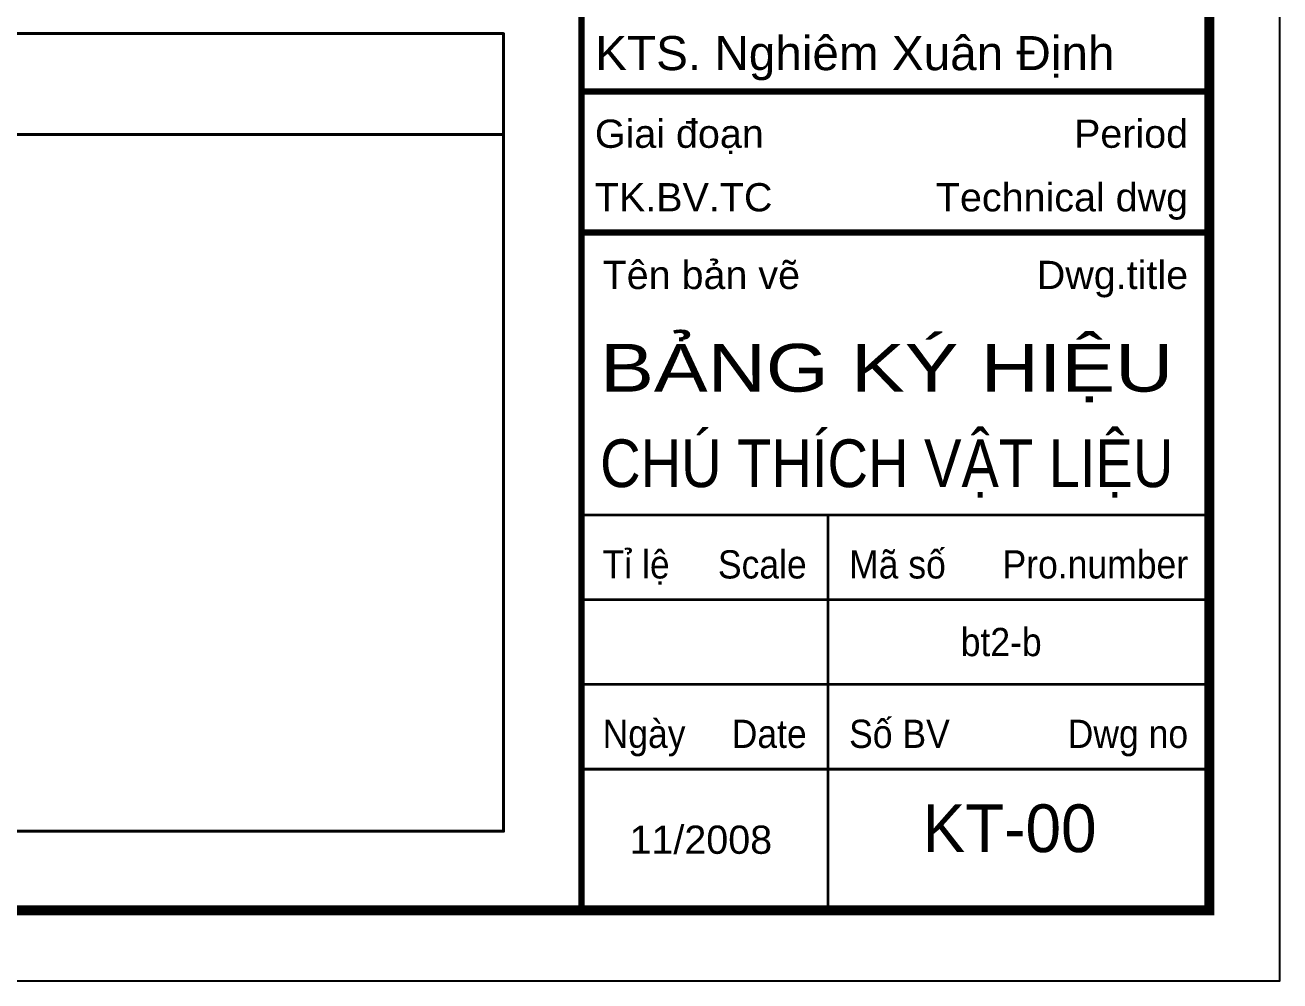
# Model space of a CAD drawing. Header units: millimetres. Extents: x -229618 to 2906, y -178063 to 96806.
# Drawn here: x -193008 to -186113, y 7703 to 12957 of the extents above; entities that cross this region are included whole.
import ezdxf
from ezdxf.enums import TextEntityAlignment as Align

# ---------------------------------------------------------------- set-up
doc = ezdxf.new("R2010")
doc.units = ezdxf.units.MM
doc.header["$LTSCALE"] = 200
doc.header["$MEASUREMENT"] = 0
doc.layers.get('DEFPOINTS').update_dxf_attribs({"linetype": 'CONTINUOUS'})
doc.layers.add('cat', color=1, linetype='CONTINUOUS', lineweight=40)
doc.layers.add('in', color=203, linetype='CONTINUOUS', lineweight=5, plot=False)
doc.layers.add('KHUNGTEN', color=7, linetype='CONTINUOUS')
doc.styles.add('Arial iso', font='vnarial_0.ttf')
doc.styles.add('TEXT1', font='Vhavan_0.ttf', dxfattribs={"height": 200})

# ---------------------------------------------------------------- blocks, each defined once
blk = doc.blocks.new('KhungA3')
at = {"layer": 'DEFPOINTS', "color": 8}
blk.add_lwpolyline([(-3.738, 3.813), (416.305, 3.813), (416.305, 300.813), (-3.738, 300.813)], close=True, dxfattribs=at)
at = {"layer": 'KHUNGTEN', "color": 4}
for points, const_width in [([(7.542, 8.987), (411.131, 8.987), (411.131, 295.639), (7.542, 295.639)], 0.724), ([(365.131, 295.639), (411.131, 295.639), (411.131, 8.987), (365.131, 8.987)], 0.466)]:
    blk.add_lwpolyline(points, close=True, dxfattribs=dict(at, const_width=const_width))
at = {"layer": 'KHUNGTEN', "color": 4, "const_width": 0.466}
for points in [[(365.131, 69.008), (411.131, 69.008)], [(365.131, 58.66), (411.131, 58.66)]]:
    blk.add_lwpolyline(points, dxfattribs=at)
at = {"layer": 'KHUNGTEN', "color": 8, "const_width": 0.207}
for points in [[(365.131, 37.963), (411.131, 37.963)], [(383.19, 37.963), (383.19, 8.987)], [(365.131, 31.754), (411.131, 31.754)], [(365.131, 25.545), (411.131, 25.545)], [(365.131, 19.336), (411.131, 19.336)]]:
    blk.add_lwpolyline(points, dxfattribs=at)
at = {"layer": 'KHUNGTEN', "color": 7, "style": 'Arial iso', "width": 1}
for s, height, p in [('KTS. Nghiªm Xu©n §Þnh', 2.5, (366.139, 70.561)), ('TK.BV.TC', 2.0697, (366.115, 60.212))]:
    blk.add_text(s, height=height, dxfattribs=at).set_placement(p)
at = {"layer": 'KHUNGTEN', "color": 8, "style": 'Arial iso'}
for s, width, p in [('Giai ®o¹n', 1, (366.115, 64.869)), ('Tªn b¶n vÏ', 1, (366.683, 54.521)), ('TØ lÖ', 0.9, (366.683, 33.306)), ('M· sè', 0.9, (384.743, 33.306)), ('bt2-b   ', 0.9, (392.92, 27.615)), ('Ngµy', 0.9, (366.683, 20.888)), ('Sè BV', 0.9, (384.743, 20.888))]:
    blk.add_text(s, height=2.0697, dxfattribs=dict(at, width=width)).set_placement(p)
for s, width, p in [('Period', 1, (409.579, 64.869)), ('Dwg.title', 1, (409.579, 54.521)), ('Scale', 0.9, (381.638, 33.306)), ('Pro.number', 0.9, (409.579, 33.306)), ('Date', 0.9, (381.638, 20.888)), ('Dwg no', 0.9, (409.579, 20.888))]:
    blk.add_text(s, height=2.0697, dxfattribs=dict(at, width=width)).set_placement(p, align=Align.RIGHT)
at = {"layer": 'KHUNGTEN', "color": 7, "style": 'Arial iso', "width": 1}
blk.add_text('Technical dwg', height=2.06969, dxfattribs=at).set_placement((409.579, 60.212), align=Align.RIGHT)
at = {"layer": 'KHUNGTEN', "color": 7, "style": 'Arial iso'}
blk.add_text('11/2008', height=2.0697, dxfattribs=at).set_placement((373.877, 14.162), align=Align.MIDDLE_CENTER)

msp = doc.modelspace()

# ---------------------------------------------------------------- linework, layer by layer
at = {"layer": 'cat'}
for points in [[(-206418, 8526.4), (-190379, 8526.4), (-190379, 12910.9), (-206418, 12910.9)], [(-206418, 12910.9), (-190379, 12910.9), (-190379, 12356.7), (-206418, 12356.7)]]:
    msp.add_lwpolyline(points, close=True, dxfattribs=at)
at = {"layer": 'in'}
msp.add_lwpolyline([(-217616.4, 29978.4), (-186113.1, 29978.4), (-186113.1, 7703.4), (-217616.4, 7703.4)], close=True, dxfattribs=at)

# ---------------------------------------------------------------- block references
at = {"layer": 'KHUNGTEN'}
ref = msp.add_blockref('KhungA3', (-217336, 7417.4), dxfattribs=dict(at, xscale=75, yscale=75, zscale=75.00000000000009))
ref.add_attrib('TENBANVE', 'b¶ng ký hiÖu', dxfattribs={"color": 1, "height": 262.5, "style": 'TEXT1', "width": 1.310808}).set_placement((-189848.5, 10942.4), (-186698.5, 10942.4), align=Align.FIT)
ref.add_attrib('TENBANVE', 'chó thÝch vËt liÖu', dxfattribs={"color": 1, "height": 262.5, "style": 'TEXT1', "width": 0.927367}).set_placement((-189848.5, 10417.4), (-186698.5, 10417.4), align=Align.FIT)
ref.add_attrib('SOBANVE', 'kt-00', dxfattribs={"color": 1, "height": 262.5, "style": 'TEXT1'}).set_placement((-187598.5, 8542.4), align=Align.MIDDLE_CENTER)

doc.saveas('drawing.dxf')
